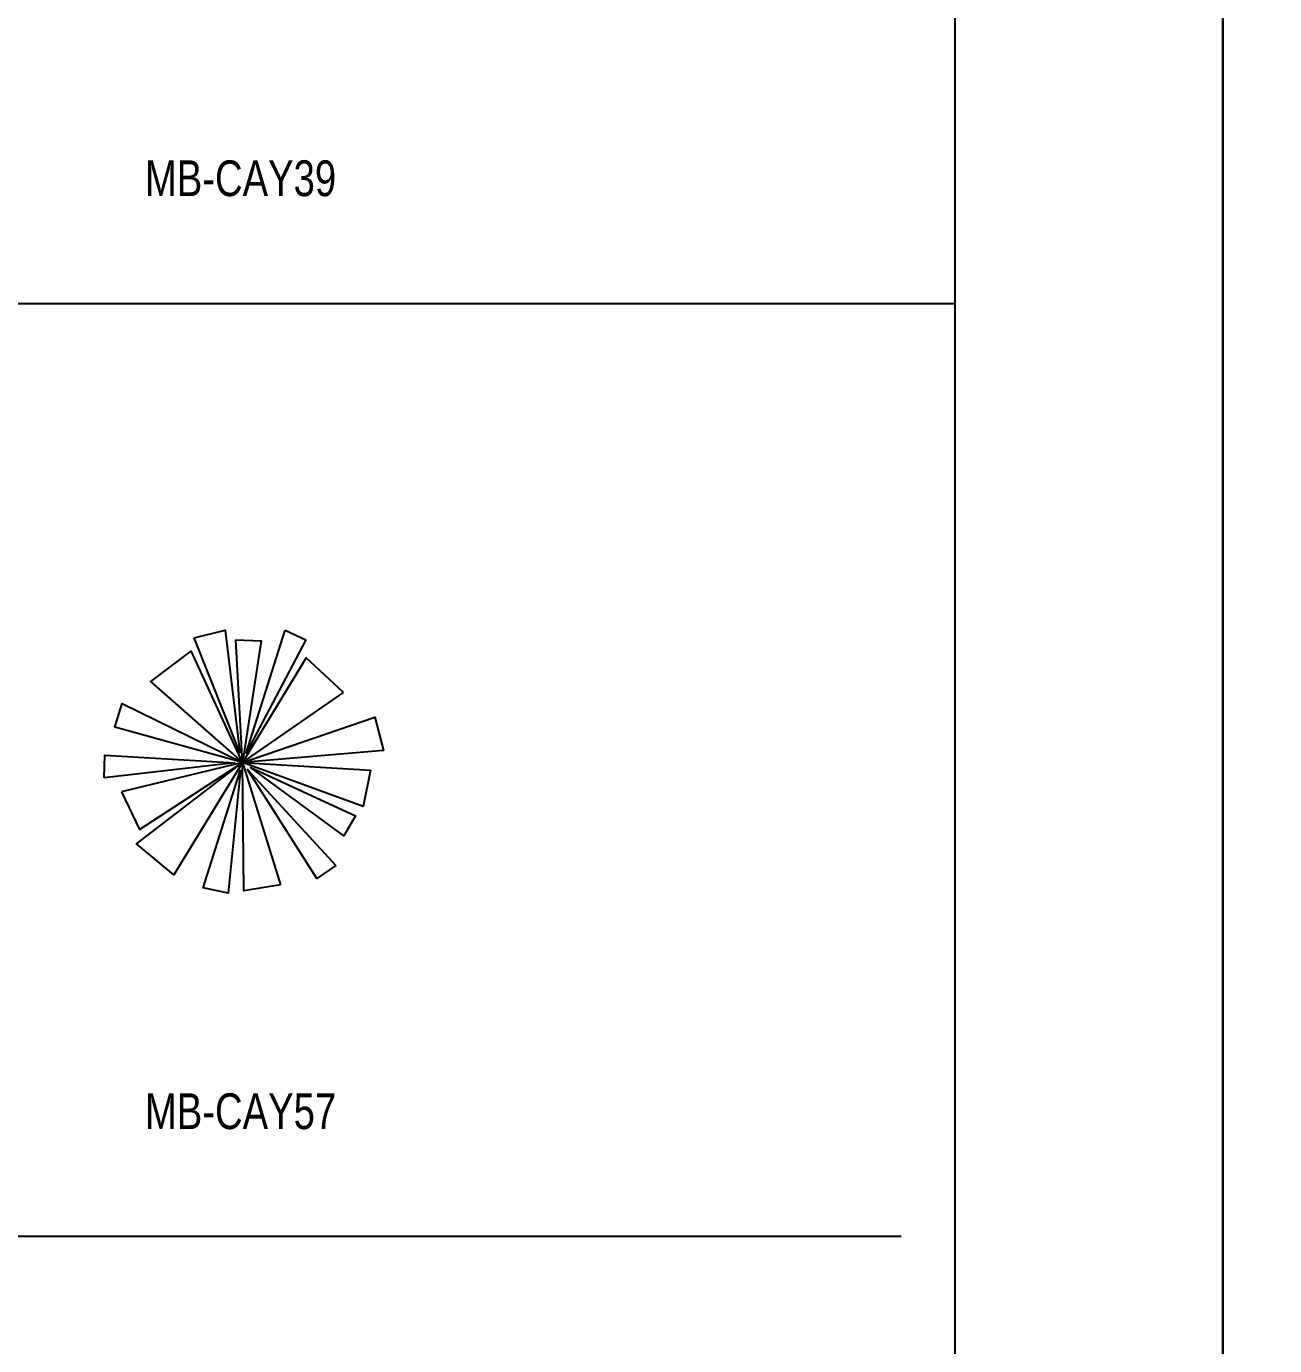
# Model space of a CAD drawing. Header units: millimetres. Extents: x 21129 to 2803301, y -510327 to 166837.
# Drawn here: x 295501 to 309471, y -130306 to -115544 of the extents above; entities that cross this region are included whole.
import ezdxf
from ezdxf.enums import TextEntityAlignment as Align

# ---------------------------------------------------------------- set-up
doc = ezdxf.new("R2010")
doc.units = ezdxf.units.MM
doc.layers.add('....01_TNT_A_DRAWING', color=7, linetype='Continuous')
doc.layers.add('....20_TNT_N_TEXT', color=9, linetype='Continuous')
doc.layers.add('....13_TNT_F_TREE', color=76, linetype='Continuous', transparency=0.5)
doc.styles.add('.TNT_A_TXT_3_NOTE', font='uromans.shx', dxfattribs={"width": 0.8})

# ---------------------------------------------------------------- blocks, each defined once
blk = doc.blocks.new('.TNT_KHUNG LAYOUT_2')
at = {"color": 250}
blk.add_lwpolyline([(0, 327), (450, 327), (450, 0), (0, 0)], close=True, dxfattribs=at)
at = {"color": 14}
blk.add_lwpolyline([(15, 312), (435, 312), (435, 15), (15, 15)], close=True, dxfattribs=at)
blk = doc.blocks.new('mb-cay57')
for points in [[(-259, 738.2), (-87, 782.1), (-3.7, 96.7)], [(249.3, 782.1), (364.6, 726.9), (31.7, 92.8)], [(-276.6, 666), (-503.4, 494.7), (10.8, 41.6)], [(-27.1, 727.9), (115.9, 722.6), (10.8, 41.6)], [(575.5, 433.4), (367.3, 626.9), (10.8, 41.6)], [(10.8, 41.6), (-704.2, 239.5), (-661.6, 370.6)], [(10.8, 41.6), (752.1, 293.9), (799.5, 108.7)], [(-762.4, -45), (-759.4, 82.9), (-34.5, 39.7)], [(-666.2, -122.4), (-566, -334.5), (10.8, 41.6)], [(10.8, 41.6), (-372.7, -587.7), (-581.7, -413.3)], [(0, 0), (-69.7, -689.4), (-208.3, -659.9)], [(726.9, -2), (685.8, -204.7), (10.8, 41.6)], [(223.3, -643.7), (19.2, -677), (10.8, 41.6)], [(532.8, -535.2), (427.3, -607.5), (38.2, 2.6)], [(53.2, 14.1), (643.1, -257), (578.5, -368.7)]]:
    blk.add_lwpolyline(points, close=True)

msp = doc.modelspace()

# ---------------------------------------------------------------- linework, layer by layer
at = {"layer": '....13_TNT_F_TREE'}
for p, q in [((221892.4, -118642.9), (305892.4, -118642.9)), ((221892.4, -129082.9), (305292.4, -129082.9))]:
    msp.add_line(p, q, dxfattribs=at)

# ---------------------------------------------------------------- block references
at = {"layer": '....01_TNT_A_DRAWING', "xscale": 200, "yscale": 200, "zscale": 200}
for p in [(218892.4, -163162.9), (308892.4, -163162.9)]:
    msp.add_blockref('.TNT_KHUNG LAYOUT_2', p, dxfattribs=at)
at = {"layer": '....13_TNT_F_TREE', "xscale": 2, "yscale": 2, "zscale": 2}
msp.add_blockref('mb-cay57', (297897.6, -123862.9), dxfattribs=at)

# ---------------------------------------------------------------- texts
at = {"layer": '....20_TNT_N_TEXT', "style": '.TNT_A_TXT_3_NOTE', "width": 0.8}
for s, p in [('MB-CAY39', (297897.6, -117442.9)), ('MB-CAY57', (297897.6, -127882.6))]:
    msp.add_text(s, height=400, dxfattribs=at).set_placement(p, align=Align.CENTER)

doc.saveas('drawing.dxf')
